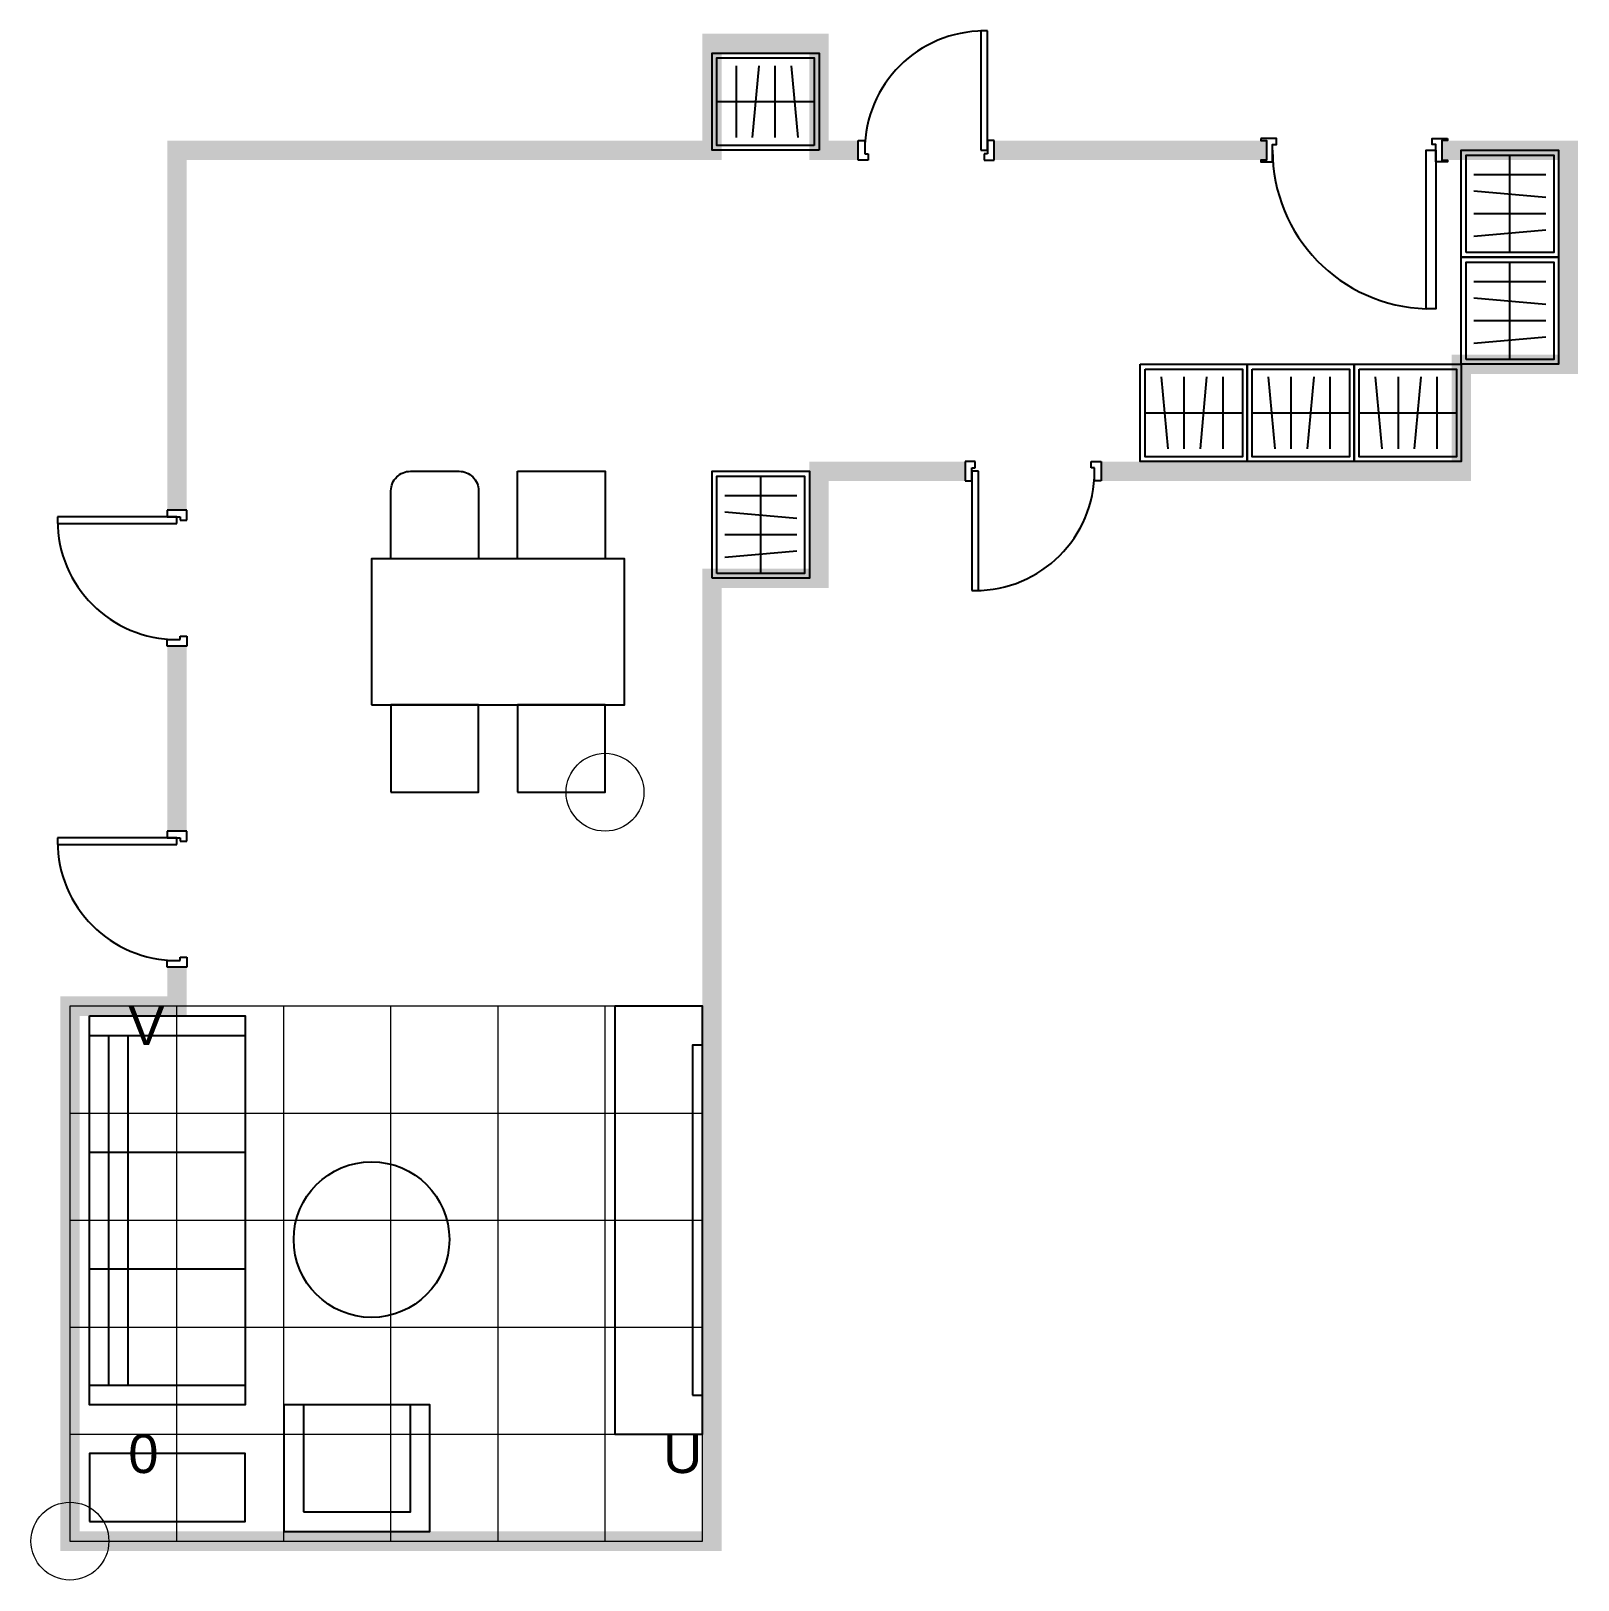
# Model space of a CAD drawing. Header units: millimetres. Extents: x 2550 to 10500, y 2550 to 10513.
import ezdxf

# ---------------------------------------------------------------- set-up
doc = ezdxf.new("R2010")
doc.units = ezdxf.units.MM
doc.layers.add('helper', color=30, linetype='Continuous', lineweight=5)
doc.styles.get("Standard").update_dxf_attribs({"font": 'arial.ttf'})

# ---------------------------------------------------------------- blocks, each defined once
blk = doc.blocks.new('Door_Wide')
blk.add_line((100, 50), (100, -50))
for points in [[(70, 60), (70, 50), (100, 50), (100, -50), (70, -50), (70, -60), (130, -60), (130, -50), (130, 30), (150, 30), (150, 60), (70, 60)], [(1030, 60), (1030, 50), (1000, 50), (1000, -50), (1030, -50), (1030, -60), (970, -60), (970, -50), (970, 30), (950, 30), (950, 60), (1030, 60)]]:
    blk.add_lwpolyline(points)
blk.add_lwpolyline([(970, 0), (970, -815), (920, -815), (920, 0)], close=True)
blk.add_arc((945, 0), 815, 180, 268.24219)
for points in [[(0, 50), (0, -50), (100, 50), (100, -50)], [(1000, 50), (1000, -50), (1100, 50), (1100, -50)]]:
    blk.add_solid(points)
blk = doc.blocks.new('Sitting')
for p, q in [((100, 2600), (900, 2600)), ((200, 800), (200, 2600)), ((300, 800), (300, 2600)), ((900, 2600), (900, 800)), ((100, 2000), (900, 2000)), ((100, 1400), (900, 1400)), ((900, 800), (100, 800))]:
    blk.add_line(p, q)
for points in [[(2800, 550), (3250, 550), (3250, 2750), (2800, 2750)], [(100, 2700), (900, 2700), (900, 700), (100, 700)], [(3200, 750), (3250, 750), (3250, 2550), (3200, 2550)], [(1100, 50), (1850, 50), (1850, 700), (1100, 700)], [(1200, 150), (1750, 150), (1750, 700), (1200, 700)], [(100, 100), (900, 100), (900, 450), (100, 450)]]:
    blk.add_lwpolyline(points, close=True)
blk.add_circle((1550, 1550), 400)
at = {"layer": 'helper'}
for p, q in [((3250, 2750), (0, 2750)), ((0, 2750), (0, 0)), ((550, 0), (550, 2750)), ((1100, 0), (1100, 2750)), ((1650, 0), (1650, 2750)), ((2200, 0), (2200, 2750)), ((2750, 0), (2750, 2750)), ((3250, 0), (3250, 2750)), ((0, 2200), (3250, 2200)), ((0, 1650), (3250, 1650)), ((0, 1100), (3250, 1100)), ((0, 550), (3250, 550)), ((0, 0), (3250, 0))]:
    blk.add_line(p, q, dxfattribs=at)
blk.add_lwpolyline([(0, 0, 0, 0, 0), (2629.1, 1459.5, 200, 0, 0), (2803.9, 1556.6, 0, 0, 0)], format="xyseb", dxfattribs=at)
blk.add_circle((0, 0), 200, dxfattribs=at)
at = {"layer": 'helper', "char_height": 200}
for s, insert, attachment_point in [('V', (300, 2750), 1), ('0', (300, 550), 1), ('U', (3250, 550), 3)]:
    blk.add_mtext_dynamic_manual_height_columns(s, width=550, gutter_width=12.5, heights=[0], dxfattribs=dict(at, insert=insert, attachment_point=attachment_point))
blk = doc.blocks.new('Dining')
blk.add_lwpolyline([(100, 0), (350, 0, -0.414214), (450, -100), (450, -450), (0, -450), (0, -100, -0.414214)], format="xyb", close=True)
for points in [[(650, 0), (1100, 0), (1100, -450), (650, -450)], [(-100, -1200), (1200, -1200), (1200, -450), (-100, -450)], [(0, -1650), (450, -1650), (450, -1200), (0, -1200)], [(650, -1650), (1100, -1650), (1100, -1200), (650, -1200)]]:
    blk.add_lwpolyline(points, close=True)
at = {"layer": 'helper'}
blk.add_lwpolyline([(1100, -1650, 0, 0, 0), (510.2, -302.1, 200, 0, 0), (430.1, -118.8, 0, 0, 0)], format="xyseb", dxfattribs=at)
blk.add_circle((1100, -1650), 200, dxfattribs=at)
blk = doc.blocks.new('robe')
at = {"true_color": 0xffffff}
for p, q in [((250, 25), (250, 525)), ((65, 425), (435, 425)), ((65, 341.7), (435, 308.3)), ((65, 225), (435, 225)), ((65, 108.3), (435, 141.7))]:
    blk.add_line(p, q, dxfattribs=at)
for points in [[(0, 0), (0, 550), (500, 550), (500, 0)], [(25, 25), (25, 525), (475, 525), (475, 25)]]:
    blk.add_lwpolyline(points, close=True, dxfattribs=at)
blk = doc.blocks.new('AllBlock')
for points in [[(6000, 10500), (6000, 10400), (6650, 10500), (6650, 10400)], [(6000, 10500), (6000, 9850), (6100, 10500), (6100, 9850)], [(6550, 10500), (6550, 9850), (6650, 10500), (6650, 9850)], [(3250, 9950), (3250, 9850), (3900, 9950), (3900, 9850)], [(3250, 9950), (3250, 9300), (3350, 9950), (3350, 9300)], [(3800, 9950), (3800, 9850), (4450, 9950), (4450, 9850)], [(4350, 9950), (4350, 9850), (5000, 9950), (5000, 9850)], [(4900, 9950), (4900, 9850), (5550, 9950), (5550, 9850)], [(5450, 9950), (5450, 9850), (6100, 9950), (6100, 9850)], [(7650, 9950), (7650, 9850), (8300, 9950), (8300, 9850)], [(8200, 9950), (8200, 9850), (8850, 9950), (8850, 9850)], [(9850, 9950), (9850, 9850), (10500, 9950), (10500, 9850)], [(10400, 9950), (10400, 9300), (10500, 9950), (10500, 9300)], [(3250, 9400), (3250, 8750), (3350, 9400), (3350, 8750)], [(10400, 9400), (10400, 8750), (10500, 9400), (10500, 8750)], [(3250, 8850), (3250, 8200), (3350, 8850), (3350, 8200)], [(9850, 8850), (9850, 8750), (10500, 8850), (10500, 8750)], [(9850, 8850), (9850, 8200), (9950, 8850), (9950, 8200)], [(6550, 8300), (6550, 8200), (7200, 8300), (7200, 8200)], [(6550, 8300), (6550, 7650), (6650, 8300), (6650, 7650)], [(8200, 8300), (8200, 8200), (8850, 8300), (8850, 8200)], [(8750, 8300), (8750, 8200), (9400, 8300), (9400, 8200)], [(9300, 8300), (9300, 8200), (9950, 8300), (9950, 8200)], [(6000, 7750), (6000, 7650), (6650, 7750), (6650, 7650)], [(6000, 7750), (6000, 7100), (6100, 7750), (6100, 7100)], [(3250, 7200), (3250, 6550), (3350, 7200), (3350, 6550)], [(6000, 7200), (6000, 6550), (6100, 7200), (6100, 6550)], [(6000, 6650), (6000, 6000), (6100, 6650), (6100, 6000)], [(6000, 6100), (6000, 5450), (6100, 6100), (6100, 5450)], [(2700, 5550), (2700, 5450), (3350, 5550), (3350, 5450)], [(2700, 5550), (2700, 4900), (2800, 5550), (2800, 4900)], [(6000, 5550), (6000, 4900), (6100, 5550), (6100, 4900)], [(2700, 5000), (2700, 4350), (2800, 5000), (2800, 4350)], [(6000, 5000), (6000, 4350), (6100, 5000), (6100, 4350)], [(2700, 4450), (2700, 3800), (2800, 4450), (2800, 3800)], [(6000, 4450), (6000, 3800), (6100, 4450), (6100, 3800)], [(2700, 3900), (2700, 3250), (2800, 3900), (2800, 3250)], [(6000, 3900), (6000, 3250), (6100, 3900), (6100, 3250)], [(2700, 3350), (2700, 2700), (2800, 3350), (2800, 2700)], [(6000, 3350), (6000, 2700), (6100, 3350), (6100, 2700)], [(2700, 2800), (2700, 2700), (3350, 2800), (3350, 2700)], [(3250, 2800), (3250, 2700), (3900, 2800), (3900, 2700)], [(3800, 2800), (3800, 2700), (4450, 2800), (4450, 2700)], [(4350, 2800), (4350, 2700), (5000, 2800), (5000, 2700)], [(4900, 2800), (4900, 2700), (5550, 2800), (5550, 2700)], [(5450, 2800), (5450, 2700), (6100, 2800), (6100, 2700)]]:
    blk.add_solid(points)
for p, rotation in [((6600, 9900), 90), ((8250, 8800), 270), ((8800, 8800), 270), ((9350, 8800), 270)]:
    blk.add_blockref('robe', p, dxfattribs=dict(rotation=rotation))
for name, p in [('Door_Wide', (8800, 9900)), ('robe', (9900, 9350)), ('robe', (9900, 8800)), ('Dining', (4400, 8250)), ('robe', (6050, 7700)), ('Sitting', (2750, 2750))]:
    blk.add_blockref(name, p)
blk = doc.blocks.new('Door_Narrow')
at = {"color": 7}
for p, q in [((0, -234.6), (-613.5, -234.6)), ((-613.5, -234.6), (-613.5, -269.2)), ((-50, -200), (-50, -234.6)), ((50, -200), (-50, -200)), ((-50, -200), (-50, -234.6)), ((-50, -234.6), (17.3, -234.6)), ((-50, -234.6), (17.3, -234.6)), ((0, -269.2), (0, -234.6)), ((17.3, -234.6), (17.3, -251.9)), ((17.3, -234.6), (17.3, -251.9)), ((50, -251.9), (50, -200)), ((50, -251.9), (50, -200)), ((-613.5, -269.2), (0, -269.2)), ((17.3, -251.9), (50, -251.9)), ((17.3, -251.9), (50, -251.9)), ((-50, -900), (-50, -865.4)), ((-50, -865.4), (17.3, -865.4)), ((17.3, -865.4), (17.3, -848.1)), ((17.3, -848.1), (50, -848.1)), ((50, -848.1), (50, -900)), ((50, -900), (-50, -900))]:
    blk.add_line(p, q, dxfattribs=at)
blk.add_arc((0, -251.9), 613.5, 180, 269.9, dxfattribs=at)
for points in [[(50, 0), (-50, 0), (50, -200), (-50, -200)], [(50, -900), (-50, -900), (50, -1100), (-50, -1100)]]:
    blk.add_solid(points, dxfattribs=at)

msp = doc.modelspace()

# ---------------------------------------------------------------- block references
for p, rotation in [((7700, 9900), 270), ((7150, 8250), 90)]:
    msp.add_blockref('Door_Narrow', p, dxfattribs=dict(rotation=rotation))
for name, p in [('AllBlock', (0, 0)), ('Door_Narrow', (3300, 8250)), ('Door_Narrow', (3300, 6600))]:
    msp.add_blockref(name, p)

doc.saveas('drawing.dxf')
